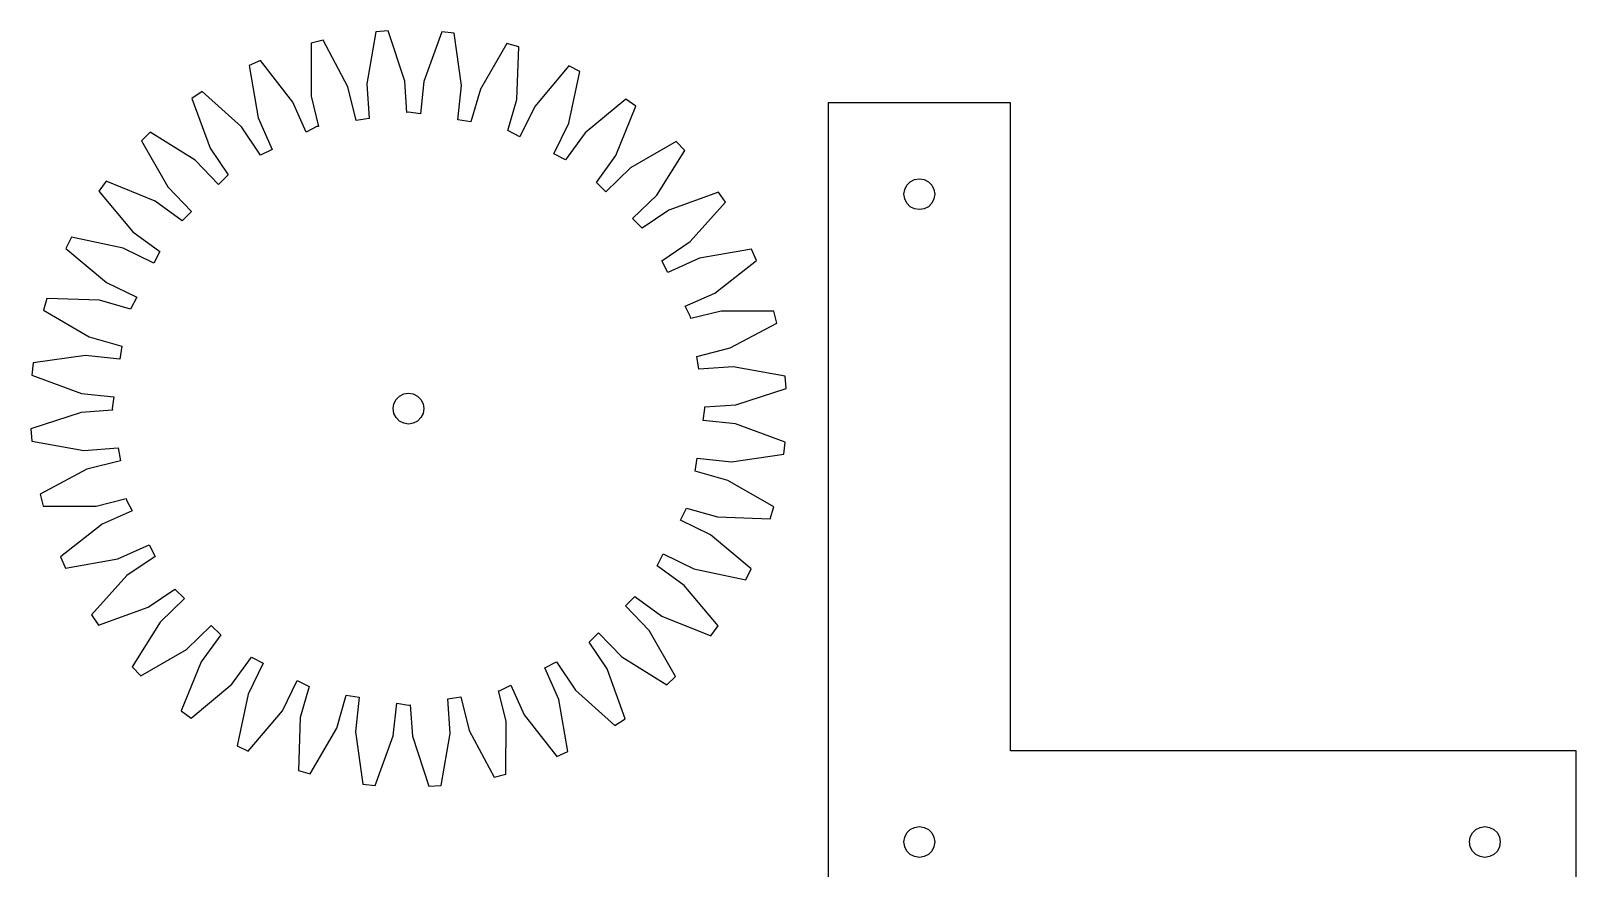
# Model space of a CAD drawing. Header units: metres. Extents: x -209 to 51, y -75 to 75.
# Drawn here: x -16.6 to 51.2, y 16.3 to 53 of the extents above; entities that cross this region are included whole.
import ezdxf

# ---------------------------------------------------------------- set-up
doc = ezdxf.new("R2010")
doc.units = ezdxf.units.M

msp = doc.modelspace()

# ---------------------------------------------------------------- linework, layer by layer
for p, q in [((-1.42679, 52.9219), (-1.83098, 50.6382)), ((-0.886475, 52.9597), (-1.42679, 52.9219)), ((-0.168381, 50.7544), (-0.886475, 52.9597)), ((1.46385, 52.9187), (0.66925, 50.7398)), ((2.00253, 52.862), (1.46385, 52.9187)), ((2.32677, 50.5656), (2.00253, 52.862)), ((-4.27412, 52.4231), (-4.27559, 50.1039)), ((-3.74857, 52.5542), (-4.27412, 52.4231)), ((-2.65843, 50.5071), (-3.74857, 52.5542)), ((4.31006, 52.4135), (3.14917, 50.4057)), ((4.83072, 52.2642), (4.31006, 52.4135)), ((4.75124, 49.9463), (4.83072, 52.2642)), ((-6.49677, 51.6578), (-6.99159, 51.4375)), ((-5.06773, 49.8311), (-6.49677, 51.6578)), ((-6.99159, 51.4375), (-6.5903, 49.1533)), ((7.0253, 51.4218), (5.53339, 49.6461)), ((7.51213, 51.1844), (7.0253, 51.4218)), ((7.03136, 48.9155), (7.51213, 51.1844)), ((-9.04756, 50.2979), (-9.49661, 49.995)), ((-7.32303, 48.7471), (-9.04756, 50.2979)), ((-2.2919, 49.037), (-2.65843, 50.5071)), ((-1.83098, 50.6382), (-1.72528, 49.1267)), ((-0.072861, 49.3885), (-0.168381, 50.7544)), ((0.66925, 50.7398), (0.519775, 49.3177)), ((2.16817, 49.0566), (2.32677, 50.5656)), ((3.14917, 50.4057), (2.73648, 48.9666)), ((-9.49661, 49.995), (-8.70477, 47.8151)), ((-4.48611, 48.5248), (-5.06773, 49.8311)), ((-4.27559, 50.1039), (-3.94432, 48.7753)), ((4.36179, 48.5882), (4.75124, 49.9463)), ((5.53339, 49.6461), (4.88689, 48.3206)), ((9.52708, 49.9736), (7.7495, 48.484)), ((9.09784, 47.5043), (9.96529, 49.6553)), ((9.96529, 49.6553), (9.52708, 49.9736)), ((26.4, 49.8), (18.4, 49.8)), ((18.4, 49.8), (18.4, 13.4)), ((26.4, 21.4), (26.4, 49.8)), ((-6.5903, 49.1533), (-5.97314, 47.7671)), ((-1.72528, 49.1267), (-2.2919, 49.037)), ((0, 49.4), (-0.072861, 49.3885)), ((0.519775, 49.3177), (0, 49.4)), ((2.73648, 48.9666), (2.16817, 49.0566)), ((6.37213, 47.5638), (7.03136, 48.9155)), ((-11.3235, 48.5156), (-11.7131, 48.1394)), ((-11.7131, 48.1394), (-10.5547, 46.1301)), ((-9.35583, 47.2879), (-11.3235, 48.5156)), ((-6.48584, 47.5059), (-7.32303, 48.7471)), ((-4.01721, 48.7637), (-4.48611, 48.5248)), ((-3.94432, 48.7753), (-4.01721, 48.7637)), ((4.88689, 48.3206), (4.36179, 48.5882)), ((7.7495, 48.484), (6.88945, 47.3002)), ((11.7394, 48.1131), (9.73013, 46.9547)), ((12.1156, 47.7234), (11.7394, 48.1131)), ((-8.70477, 47.8151), (-7.91467, 46.6437)), ((-5.97314, 47.7671), (-6.48584, 47.5059)), ((6.88945, 47.3002), (6.37213, 47.5638)), ((8.23779, 46.3206), (9.09784, 47.5043)), ((10.8879, 45.7558), (12.1156, 47.7234)), ((-8.33139, 46.227), (-9.35583, 47.2879)), ((9.73013, 46.9547), (8.64835, 45.9101)), ((-13.2553, 46.3653), (-13.5737, 45.9271)), ((-11.1044, 45.4978), (-13.2553, 46.3653)), ((-10.5547, 46.1301), (-9.51007, 45.0483)), ((-7.91467, 46.6437), (-8.33139, 46.227)), ((8.64835, 45.9101), (8.23779, 46.3206)), ((21.758, 46.0086), (21.8539, 46.1967)), ((21.8539, 46.1967), (22.0033, 46.3461)), ((22.0033, 46.3461), (22.1914, 46.442)), ((22.1914, 46.442), (22.4, 46.475)), ((22.4, 46.475), (22.6086, 46.442)), ((22.6086, 46.442), (22.7967, 46.3461)), ((22.7967, 46.3461), (22.9461, 46.1967)), ((22.9461, 46.1967), (23.0419, 46.0086)), ((-13.5737, 45.9271), (-12.084, 44.1495)), ((-9.92062, 44.6378), (-11.1044, 45.4978)), ((9.82703, 44.7314), (10.8879, 45.7558)), ((13.595, 45.8966), (11.4151, 45.1048)), ((12.3471, 43.723), (13.8979, 45.4476)), ((13.8979, 45.4476), (13.595, 45.8966)), ((21.725, 45.8), (21.758, 46.0086)), ((21.758, 45.5914), (21.725, 45.8)), ((21.8539, 45.4032), (21.758, 45.5914)), ((22.0033, 45.2539), (21.8539, 45.4032)), ((22.9461, 45.4032), (22.7967, 45.2539)), ((23.0419, 45.5914), (22.9461, 45.4032)), ((23.0419, 46.0086), (23.075, 45.8)), ((23.075, 45.8), (23.0419, 45.5914)), ((-9.51007, 45.0483), (-9.92062, 44.6378)), ((10.2437, 44.3147), (9.82703, 44.7314)), ((11.4151, 45.1048), (10.2437, 44.3147)), ((22.1914, 45.158), (22.0033, 45.2539)), ((22.4, 45.125), (22.1914, 45.158)), ((22.6086, 45.158), (22.4, 45.125)), ((22.7967, 45.2539), (22.6086, 45.158)), ((-12.084, 44.1495), (-10.9003, 43.2894)), ((-14.7844, 43.9121), (-15.0218, 43.4253)), ((-15.0218, 43.4253), (-13.2461, 41.9334)), ((-12.5155, 43.4314), (-14.7844, 43.9121)), ((-11.1638, 42.7721), (-12.5155, 43.4314)), ((11.1059, 42.8858), (12.3471, 43.723)), ((15.0375, 43.3916), (12.7533, 42.9903)), ((15.2578, 42.8968), (15.0375, 43.3916)), ((-10.9003, 43.2894), (-11.1638, 42.7721)), ((11.3671, 42.3731), (11.1059, 42.8858)), ((12.7533, 42.9903), (11.3671, 42.3731)), ((13.4311, 41.4677), (15.2578, 42.8968)), ((-13.2461, 41.9334), (-11.9206, 41.2869)), ((12.1248, 40.8861), (13.4311, 41.4677)), ((-15.8642, 41.2307), (-16.0135, 40.7101)), ((-16.0135, 40.7101), (-14.0058, 39.5492)), ((-13.5463, 41.1512), (-15.8642, 41.2307)), ((-12.1882, 40.7618), (-13.5463, 41.1512)), ((-11.9206, 41.2869), (-12.1882, 40.7618)), ((12.3637, 40.4172), (12.1248, 40.8861)), ((13.7039, 40.6756), (12.3753, 40.3443)), ((16.0231, 40.6741), (13.7039, 40.6756)), ((16.1542, 40.1486), (16.0231, 40.6741)), ((12.3753, 40.3443), (12.3637, 40.4172)), ((14.1071, 39.0584), (16.1542, 40.1486)), ((-14.0058, 39.5492), (-12.5666, 39.1365)), ((-14.1656, 38.7268), (-16.4621, 38.4025)), ((-12.6566, 38.5682), (-14.1656, 38.7268)), ((-12.5666, 39.1365), (-12.6566, 38.5682)), ((12.637, 38.6919), (14.1071, 39.0584)), ((12.7267, 38.1253), (12.637, 38.6919)), ((-16.4621, 38.4025), (-16.5187, 37.8638)), ((14.2382, 38.231), (12.7267, 38.1253)), ((16.5219, 37.8268), (14.2382, 38.231)), ((-16.5187, 37.8638), (-14.3398, 37.0692)), ((14.3544, 36.5684), (16.5597, 37.2865)), ((16.5597, 37.2865), (16.5219, 37.8268)), ((-14.3398, 37.0692), (-12.9177, 36.9198)), ((-12.9177, 36.9198), (-13, 36.4)), ((-0.674988, 36.4), (-0.641953, 36.6086)), ((-0.641953, 36.6086), (-0.546082, 36.7967)), ((-0.546082, 36.7967), (-0.396744, 36.9461)), ((-0.396744, 36.9461), (-0.208572, 37.0419)), ((-0.208572, 37.0419), (0, 37.075)), ((0, 37.075), (0.208572, 37.0419)), ((0.208572, 37.0419), (0.396744, 36.9461)), ((0.396744, 36.9461), (0.546082, 36.7967)), ((0.546082, 36.7967), (0.641953, 36.6086)), ((0.641953, 36.6086), (0.674988, 36.4)), ((-14.3544, 36.2316), (-16.5597, 35.5135)), ((-12.9885, 36.3271), (-14.3544, 36.2316)), ((-13, 36.4), (-12.9885, 36.3271)), ((-0.641953, 36.1914), (-0.674988, 36.4)), ((-0.546082, 36.0033), (-0.641953, 36.1914)), ((-0.396744, 35.8539), (-0.546082, 36.0033)), ((0.546082, 36.0033), (0.396744, 35.8539)), ((0.641953, 36.1914), (0.546082, 36.0033)), ((0.674988, 36.4), (0.641953, 36.1914)), ((12.9177, 35.8802), (13, 36.4)), ((12.9885, 36.4729), (14.3544, 36.5684)), ((13, 36.4), (12.9885, 36.4729)), ((-16.5597, 35.5135), (-16.5219, 34.9732)), ((-0.208572, 35.758), (-0.396744, 35.8539)), ((0, 35.725), (-0.208572, 35.758)), ((0.208572, 35.758), (0, 35.725)), ((0.396744, 35.8539), (0.208572, 35.758)), ((14.3398, 35.7307), (12.9177, 35.8802)), ((16.5187, 34.9361), (14.3398, 35.7307)), ((-16.5219, 34.9732), (-14.2382, 34.569)), ((-14.2382, 34.569), (-12.7267, 34.6747)), ((-12.7267, 34.6747), (-12.637, 34.1081)), ((16.4621, 34.3975), (16.5187, 34.9361)), ((-12.637, 34.1081), (-14.1071, 33.7416)), ((12.5666, 33.6635), (12.6566, 34.2318)), ((12.6566, 34.2318), (14.1656, 34.0732)), ((14.1656, 34.0732), (16.4621, 34.3975)), ((-14.1071, 33.7416), (-16.1542, 32.6514)), ((14.0058, 33.2508), (12.5666, 33.6635)), ((16.0135, 32.0899), (14.0058, 33.2508)), ((-16.1542, 32.6514), (-16.0231, 32.1259)), ((-16.0231, 32.1259), (-13.7039, 32.1244)), ((-13.7039, 32.1244), (-12.3753, 32.4557)), ((-12.1248, 31.9139), (-13.4311, 31.3323)), ((-12.3753, 32.4557), (-12.3637, 32.3828)), ((-12.3637, 32.3828), (-12.1248, 31.9139)), ((11.9206, 31.5131), (12.1882, 32.0382)), ((12.1882, 32.0382), (13.5463, 31.6488)), ((15.8642, 31.5693), (16.0135, 32.0899)), ((-13.4311, 31.3323), (-15.2578, 29.9032)), ((13.2461, 30.8666), (11.9206, 31.5131)), ((13.5463, 31.6488), (15.8642, 31.5693)), ((15.0218, 29.3747), (13.2461, 30.8666)), ((-15.2578, 29.9032), (-15.0375, 29.4084)), ((-12.7533, 29.8097), (-11.3671, 30.4268)), ((-11.1059, 29.9142), (-12.3471, 29.077)), ((-11.3671, 30.4268), (-11.1059, 29.9142)), ((10.9003, 29.5105), (11.1638, 30.0279)), ((11.1638, 30.0279), (12.5155, 29.3686)), ((-15.0375, 29.4084), (-12.7533, 29.8097)), ((12.084, 28.6505), (10.9003, 29.5105)), ((12.5155, 29.3686), (14.7844, 28.8879)), ((14.7844, 28.8879), (15.0218, 29.3747)), ((-12.3471, 29.077), (-13.8979, 27.3524)), ((-11.4151, 27.6952), (-10.2437, 28.4853)), ((-10.2437, 28.4853), (-9.82703, 28.0686)), ((13.5737, 26.8729), (12.084, 28.6505)), ((-9.82703, 28.0686), (-10.8879, 27.0442)), ((9.51007, 27.7516), (9.92062, 28.1622)), ((9.92062, 28.1622), (11.1044, 27.3022)), ((-13.8979, 27.3524), (-13.595, 26.9034)), ((-13.595, 26.9034), (-11.4151, 27.6952)), ((10.5547, 26.6699), (9.51007, 27.7516)), ((11.1044, 27.3022), (13.2553, 26.4347)), ((-10.8879, 27.0442), (-12.1156, 25.0765)), ((-9.73013, 25.8453), (-8.64835, 26.8899)), ((-8.23779, 26.4794), (-9.09784, 25.2956)), ((-8.64835, 26.8899), (-8.23779, 26.4794)), ((7.91467, 26.1562), (8.33139, 26.573)), ((8.33139, 26.573), (9.35583, 25.5121)), ((11.7131, 24.6606), (10.5547, 26.6699)), ((13.2553, 26.4347), (13.5737, 26.8729)), ((-11.7394, 24.6869), (-9.73013, 25.8453)), ((8.70477, 24.9849), (7.91467, 26.1562)), ((-12.1156, 25.0765), (-11.7394, 24.6869)), ((-9.09784, 25.2956), (-9.96529, 23.1447)), ((-7.7495, 24.316), (-6.88945, 25.4997)), ((-6.37213, 25.2362), (-7.03136, 23.8845)), ((-6.88945, 25.4997), (-6.37213, 25.2362)), ((5.97314, 25.0329), (6.48584, 25.2941)), ((6.48584, 25.2941), (7.32303, 24.0529)), ((9.35583, 25.5121), (11.3235, 24.2843)), ((-5.53339, 23.1539), (-4.88689, 24.4794)), ((-4.88689, 24.4794), (-4.36179, 24.2118)), ((6.5903, 23.6467), (5.97314, 25.0329)), ((9.49661, 22.805), (8.70477, 24.9849)), ((11.3235, 24.2843), (11.7131, 24.6606)), ((-9.52708, 22.8263), (-7.7495, 24.316)), ((-7.03136, 23.8845), (-7.51213, 21.6156)), ((-4.36179, 24.2118), (-4.75124, 22.8537)), ((-3.14917, 22.3942), (-2.73648, 23.8334)), ((-2.73648, 23.8334), (-2.16817, 23.7434)), ((-2.16817, 23.7434), (-2.32677, 22.2344)), ((1.72528, 23.6733), (2.2919, 23.763)), ((2.2919, 23.763), (2.65843, 22.2929)), ((3.94432, 24.0247), (4.01721, 24.0363)), ((4.27559, 22.6961), (3.94432, 24.0247)), ((4.01721, 24.0363), (4.48611, 24.2752)), ((4.48611, 24.2752), (5.06773, 22.9689)), ((7.32303, 24.0529), (9.04756, 22.5021)), ((-9.96529, 23.1447), (-9.52708, 22.8263)), ((-7.0253, 21.3782), (-5.53339, 23.1539)), ((-0.66925, 22.0602), (-0.519775, 23.4823)), ((-0.519775, 23.4823), (0, 23.4)), ((0, 23.4), (0.072861, 23.4115)), ((0.072861, 23.4115), (0.168381, 22.0456)), ((1.83098, 22.1618), (1.72528, 23.6733)), ((6.99159, 21.3625), (6.5903, 23.6467)), ((-4.75124, 22.8537), (-4.83072, 20.5358)), ((-4.31006, 20.3865), (-3.14917, 22.3942)), ((4.27412, 20.3768), (4.27559, 22.6961)), ((5.06773, 22.9689), (6.49677, 21.1422)), ((9.04756, 22.5021), (9.49661, 22.805)), ((-2.32677, 22.2344), (-2.00253, 19.9379)), ((-1.46385, 19.8813), (-0.66925, 22.0602)), ((0.168381, 22.0456), (0.886475, 19.8403)), ((1.42679, 19.8781), (1.83098, 22.1618)), ((2.65843, 22.2929), (3.74857, 20.2458)), ((-7.51213, 21.6156), (-7.0253, 21.3782)), ((6.49677, 21.1422), (6.99159, 21.3625)), ((51.2, 21.4), (26.4, 21.4)), ((51.2, 13.4), (51.2, 21.4)), ((-4.83072, 20.5358), (-4.31006, 20.3865)), ((3.74857, 20.2458), (4.27412, 20.3768)), ((-2.00253, 19.9379), (-1.46385, 19.8813)), ((0.886475, 19.8403), (1.42679, 19.8781)), ((21.758, 17.6086), (21.8539, 17.7967)), ((21.8539, 17.7967), (22.0033, 17.9461)), ((22.0033, 17.9461), (22.1914, 18.0419)), ((22.1914, 18.0419), (22.4, 18.075)), ((22.4, 18.075), (22.6086, 18.0419)), ((22.6086, 18.0419), (22.7967, 17.9461)), ((22.7967, 17.9461), (22.9461, 17.7967)), ((22.9461, 17.7967), (23.0419, 17.6086)), ((46.558, 17.6086), (46.6539, 17.7967)), ((46.6539, 17.7967), (46.8032, 17.9461)), ((46.8032, 17.9461), (46.9914, 18.0419)), ((46.9914, 18.0419), (47.2, 18.075)), ((47.2, 18.075), (47.4086, 18.0419)), ((47.4086, 18.0419), (47.5967, 17.9461)), ((47.5967, 17.9461), (47.7461, 17.7967)), ((47.7461, 17.7967), (47.8419, 17.6086)), ((21.725, 17.4), (21.758, 17.6086)), ((21.758, 17.1914), (21.725, 17.4)), ((21.8539, 17.0033), (21.758, 17.1914)), ((22.0033, 16.8539), (21.8539, 17.0033)), ((22.9461, 17.0033), (22.7967, 16.8539)), ((23.0419, 17.1914), (22.9461, 17.0033)), ((23.0419, 17.6086), (23.075, 17.4)), ((23.075, 17.4), (23.0419, 17.1914)), ((46.525, 17.4), (46.558, 17.6086)), ((46.558, 17.1914), (46.525, 17.4)), ((46.6539, 17.0033), (46.558, 17.1914)), ((46.8032, 16.8539), (46.6539, 17.0033)), ((47.7461, 17.0033), (47.5967, 16.8539)), ((47.8419, 17.1914), (47.7461, 17.0033)), ((47.8419, 17.6086), (47.875, 17.4)), ((47.875, 17.4), (47.8419, 17.1914)), ((22.1914, 16.758), (22.0033, 16.8539)), ((22.4, 16.725), (22.1914, 16.758)), ((22.6086, 16.758), (22.4, 16.725)), ((22.7967, 16.8539), (22.6086, 16.758)), ((46.9914, 16.758), (46.8032, 16.8539)), ((47.2, 16.725), (46.9914, 16.758)), ((47.4086, 16.758), (47.2, 16.725)), ((47.5967, 16.8539), (47.4086, 16.758))]:
    msp.add_line(p, q)

doc.saveas('drawing.dxf')
